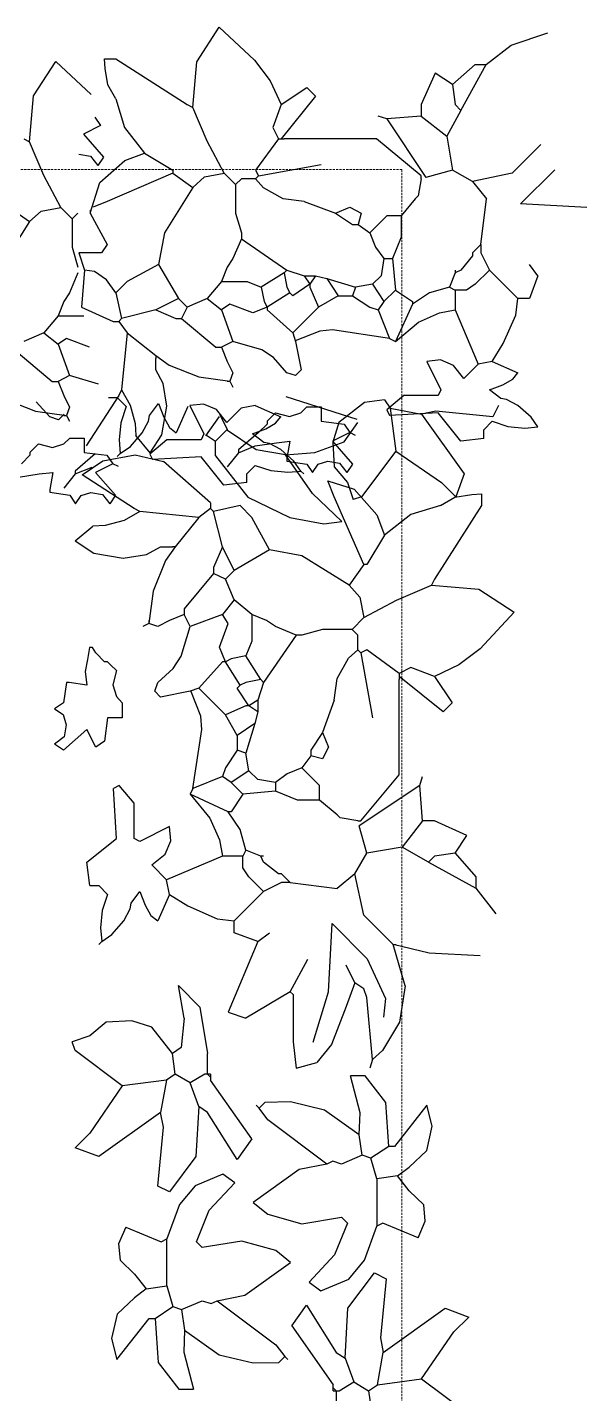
# Model space of a CAD drawing. Header units: inches. Extents: x 2960 to 8891, y 1487 to 4457.
# Drawn here: x 5868.6 to 5931.1, y 3413.5 to 3566.2 of the extents above; entities that cross this region are included whole.
import ezdxf

# ---------------------------------------------------------------- set-up
doc = ezdxf.new("R2010")
doc.units = ezdxf.units.IN
doc.header["$MEASUREMENT"] = 0
doc.linetypes.add('HIDDEN', pattern=[0.375, 0.25, -0.125])
doc.layers.add('A-FLOR-FTPT', color=6, linetype='HIDDEN', lineweight=13)
doc.layers.add('G-HEDGE', color=96, linetype='Continuous', lineweight=25)

msp = doc.modelspace()

# ---------------------------------------------------------------- linework, layer by layer
at = {"layer": 'A-FLOR-FTPT'}
for q in [(5003.47, 3550.33), (5910.47, 3255.33)]:
    msp.add_line((5910.47, 3550.33), q, dxfattribs=at)
at = {"layer": 'G-HEDGE'}
for p, q in [((5887.53, 3562.38), (5890.02, 3566.22)), ((5890.02, 3566.22), (5893.97, 3562.54)), ((5922.67, 3564.23), (5926.77, 3565.61)), ((5919.89, 3562.08), (5922.67, 3564.23)), ((5869.26, 3558.55), (5871.75, 3562.39)), ((5871.75, 3562.39), (5875.7, 3558.71)), ((5877.2, 3562.68), (5878.48, 3562.68)), ((5877.27, 3561.62), (5877.2, 3562.68)), ((5878.48, 3562.68), (5886.45, 3557.58)), ((5887.09, 3557.26), (5887.53, 3562.38)), ((5893.97, 3562.54), (5895.73, 3560.24)), ((5917.06, 3556.94), (5919.89, 3562.08)), ((5877.57, 3559.78), (5877.27, 3561.62)), ((5914.19, 3561.09), (5912.6, 3557.58)), ((5916.11, 3559.81), (5914.19, 3561.09)), ((5916.11, 3559.81), (5918.66, 3562.05)), ((5918.66, 3562.05), (5919.93, 3562.05)), ((5878.48, 3558.22), (5877.57, 3559.78)), ((5895.73, 3560.24), (5896.97, 3557.58)), ((5896.97, 3557.58), (5899.84, 3559.49)), ((5899.84, 3559.49), (5900.8, 3558.54)), ((5916.11, 3559.81), (5916.43, 3557.58)), ((5868.82, 3553.43), (5869.26, 3558.55)), ((5878.48, 3558.22), (5879.43, 3555.03)), ((5886.45, 3557.58), (5887.09, 3557.26)), ((5896.97, 3557.58), (5896.02, 3555.03)), ((5900.8, 3558.54), (5896.97, 3553.75)), ((5912.6, 3557.58), (5912.6, 3556.3)), ((5916.43, 3557.58), (5917.06, 3556.94)), ((5876.14, 3556.19), (5876.77, 3555.23)), ((5888.7, 3553.49), (5887.09, 3557.26)), ((5908.77, 3555.99), (5907.81, 3556.3)), ((5912.6, 3556.3), (5908.77, 3555.99)), ((5908.77, 3555.99), (5913.14, 3549.44)), ((5912.6, 3556.3), (5915.47, 3554.07)), ((5917.06, 3556.94), (5915.47, 3554.07)), ((5876.77, 3555.23), (5874.86, 3554.28)), ((5879.43, 3555.03), (5881.66, 3552.16)), ((5896.02, 3555.03), (5896.65, 3553.75)), ((5868.18, 3553.75), (5868.82, 3553.43)), ((5870.43, 3549.65), (5868.82, 3553.43)), ((5874.86, 3554.28), (5877.09, 3551.72)), ((5890.59, 3549.93), (5888.7, 3553.49)), ((5896.65, 3553.75), (5894.1, 3550.24)), ((5896.65, 3553.75), (5896.97, 3553.75)), ((5896.97, 3553.75), (5897.29, 3553.75)), ((5907.62, 3553.75), (5897.29, 3553.75)), ((5912.6, 3549.61), (5907.62, 3553.75)), ((5915.47, 3554.07), (5916.11, 3550.24)), ((5925.99, 3553.12), (5922.8, 3549.93)), ((5874.34, 3552.04), (5875.65, 3551.81)), ((5875.65, 3551.81), (5876.46, 3550.77)), ((5877.09, 3551.72), (5876.46, 3550.77)), ((5879.47, 3551.34), (5881.66, 3552.16)), ((5881.66, 3552.16), (5884.85, 3550.24)), ((5876.69, 3548.88), (5879.47, 3551.34)), ((5884.85, 3549.93), (5877.52, 3546.74)), ((5884.85, 3550.24), (5884.85, 3549.93)), ((5884.85, 3549.93), (5887.09, 3548.33)), ((5888.4, 3549.5), (5890.59, 3549.93)), ((5890.59, 3549.93), (5891.87, 3548.65)), ((5894.1, 3550.24), (5894.42, 3549.61)), ((5894.42, 3549.61), (5901.44, 3550.88)), ((5916.11, 3550.24), (5913.14, 3549.44)), ((5918.34, 3548.97), (5916.11, 3550.24)), ((5922.8, 3549.93), (5918.34, 3548.97)), ((5923.72, 3546.5), (5927.55, 3550.3)), ((5872.33, 3546.09), (5870.43, 3549.65)), ((5875.61, 3545.46), (5876.69, 3548.88)), ((5887.09, 3548.33), (5883.9, 3543.23)), ((5887.09, 3548.33), (5888.4, 3549.5)), ((5892.51, 3549.29), (5891.87, 3548.65)), ((5891.87, 3548.65), (5891.87, 3545.46)), ((5894.1, 3549.29), (5892.51, 3549.29)), ((5894.42, 3549.61), (5894.1, 3549.29)), ((5894.99, 3548.27), (5894.1, 3549.29)), ((5912.6, 3549.29), (5912.28, 3547.37)), ((5912.6, 3549.29), (5912.6, 3549.61)), ((5918.34, 3548.97), (5919.93, 3547.06)), ((5897.19, 3547.04), (5894.99, 3548.27)), ((5899.52, 3546.74), (5897.19, 3547.04)), ((5911.96, 3547.06), (5910.37, 3545.14)), ((5912.28, 3547.37), (5911.96, 3547.06)), ((5919.3, 3541.95), (5919.93, 3547.06)), ((5866.59, 3546.09), (5868.82, 3544.5)), ((5868.82, 3544.5), (5870.14, 3545.66)), ((5870.14, 3545.66), (5872.33, 3546.09)), ((5872.33, 3546.09), (5873.6, 3544.82)), ((5874.24, 3545.46), (5873.6, 3544.82)), ((5875.61, 3545.78), (5875.61, 3545.46)), ((5875.61, 3545.46), (5877.52, 3541.95)), ((5877.52, 3546.74), (5875.92, 3546.1)), ((5891.87, 3545.46), (5892.51, 3543.23)), ((5899.52, 3546.74), (5903.03, 3545.46)), ((5903.03, 3545.46), (5904.63, 3546.1)), ((5903.03, 3545.46), (5904.94, 3544.19)), ((5904.63, 3546.1), (5905.9, 3545.46)), ((5905.9, 3545.46), (5905.58, 3544.19)), ((5931.12, 3546.09), (5923.72, 3546.5)), ((5868.82, 3544.5), (5865.63, 3539.4)), ((5873.6, 3544.82), (5873.6, 3541.63)), ((5904.94, 3544.19), (5905.58, 3544.19)), ((5905.58, 3544.19), (5906.86, 3543.23)), ((5908.77, 3545.14), (5906.86, 3543.23)), ((5910.37, 3545.14), (5908.77, 3545.14)), ((5910.37, 3545.14), (5910.37, 3542.75)), ((5883.9, 3543.23), (5883.26, 3539.72)), ((5892.51, 3542.59), (5891.55, 3540.36)), ((5892.51, 3543.23), (5892.51, 3542.59)), ((5892.51, 3542.59), (5897.61, 3539.08)), ((5906.86, 3543.23), (5907.5, 3541.63)), ((5910.37, 3542.75), (5909.41, 3540.36)), ((5873.6, 3541.63), (5874.24, 3539.4)), ((5876.88, 3541), (5874.33, 3541)), ((5874.33, 3541), (5874.97, 3539.08)), ((5877.52, 3541.95), (5876.88, 3541)), ((5907.5, 3541.63), (5908.45, 3540.36)), ((5918.34, 3540.68), (5917.06, 3539.08)), ((5919.3, 3541.95), (5918.34, 3541)), ((5918.34, 3541), (5918.34, 3540.68)), ((5919.3, 3541.95), (5919.3, 3541)), ((5919.3, 3541), (5920.25, 3539.08)), ((5883.26, 3539.72), (5879.75, 3537.81)), ((5883.26, 3539.72), (5885.49, 3535.89)), ((5890.91, 3539.4), (5890.27, 3537.81)), ((5891.55, 3540.36), (5890.91, 3539.4)), ((5908.45, 3540.36), (5908.13, 3538.45)), ((5908.45, 3540.36), (5909.41, 3540.36)), ((5909.41, 3540.36), (5909.73, 3536.85)), ((5925.67, 3538.45), (5924.72, 3539.72)), ((5874.24, 3538.76), (5873.29, 3536.53)), ((5874.97, 3539.08), (5874.65, 3534.94)), ((5876.1, 3538.91), (5874.97, 3539.08)), ((5877.42, 3537.99), (5876.1, 3538.91)), ((5878.48, 3536.53), (5877.42, 3537.99)), ((5879.75, 3537.81), (5878.48, 3536.53)), ((5890.27, 3537.81), (5888.68, 3535.89)), ((5890.27, 3537.81), (5893.15, 3537.81)), ((5893.15, 3537.81), (5894.74, 3537.17)), ((5897.29, 3538.76), (5894.74, 3537.17)), ((5897.61, 3539.08), (5897.29, 3538.76)), ((5897.29, 3538.76), (5897.61, 3537.17)), ((5897.61, 3539.08), (5899.52, 3538.45)), ((5899.52, 3538.45), (5900.16, 3537.49)), ((5899.52, 3538.45), (5900.8, 3538.45)), ((5900.8, 3538.45), (5900.16, 3537.49)), ((5900.8, 3538.45), (5902.07, 3538.13)), ((5902.07, 3538.13), (5905.26, 3537.17)), ((5902.07, 3538.13), (5903.35, 3536.21)), ((5908.13, 3538.45), (5907.18, 3537.49)), ((5916.43, 3538.76), (5915.79, 3537.17)), ((5916.43, 3539.08), (5916.43, 3538.76)), ((5917.06, 3539.08), (5916.43, 3538.76)), ((5920.25, 3539.08), (5918.66, 3537.49)), ((5920.25, 3539.08), (5923.44, 3535.89)), ((5925.67, 3538.45), (5924.72, 3535.89)), ((5873.29, 3536.53), (5872.65, 3535.57)), ((5878.48, 3536.53), (5879.11, 3533.66)), ((5894.74, 3537.17), (5895.06, 3535.58)), ((5897.93, 3536.53), (5895.38, 3534.94)), ((5897.61, 3537.17), (5897.93, 3536.53)), ((5898.25, 3536.21), (5897.93, 3536.53)), ((5900.16, 3537.49), (5898.25, 3536.21)), ((5900.16, 3537.49), (5900.16, 3537.17)), ((5900.16, 3537.17), (5901.12, 3534.94)), ((5903.35, 3536.21), (5901.12, 3534.94)), ((5903.35, 3536.21), (5904.94, 3536.21)), ((5905.26, 3537.17), (5904.94, 3536.21)), ((5904.94, 3536.21), (5906.86, 3534.94)), ((5907.18, 3537.49), (5905.26, 3537.17)), ((5907.18, 3537.49), (5908.45, 3535.58)), ((5909.73, 3536.85), (5908.45, 3535.58)), ((5909.73, 3536.85), (5911.64, 3535.58)), ((5913.55, 3536.53), (5911.64, 3535.26)), ((5915.79, 3537.17), (5913.55, 3536.53)), ((5915.79, 3537.17), (5916.43, 3536.85)), ((5917.7, 3536.85), (5916.43, 3536.85)), ((5916.43, 3536.85), (5916.43, 3534.62)), ((5918.66, 3537.49), (5917.7, 3536.85)), ((5872.65, 3535.57), (5872.01, 3533.97)), ((5874.65, 3534.94), (5878.16, 3533.34)), ((5882.94, 3534.62), (5879.11, 3533.66)), ((5885.49, 3535.89), (5882.94, 3534.62)), ((5882.94, 3534.62), (5885.17, 3533.66)), ((5885.49, 3535.89), (5886.45, 3534.94)), ((5886.45, 3534.94), (5885.81, 3533.66)), ((5888.68, 3535.89), (5886.45, 3534.94)), ((5888.68, 3535.89), (5890.27, 3534.62)), ((5891.23, 3535.26), (5890.27, 3534.62)), ((5890.27, 3534.62), (5891.55, 3531.11)), ((5893.78, 3534.3), (5891.23, 3535.26)), ((5895.38, 3534.94), (5893.78, 3534.3)), ((5895.06, 3535.58), (5895.38, 3534.94)), ((5895.38, 3534.94), (5895.38, 3534.62)), ((5895.38, 3534.62), (5898.25, 3532.07)), ((5901.12, 3534.94), (5898.25, 3532.07)), ((5906.86, 3534.94), (5907.81, 3534.62)), ((5908.45, 3535.58), (5907.81, 3534.62)), ((5907.81, 3534.62), (5909.09, 3531.43)), ((5911.64, 3535.26), (5909.73, 3531.11)), ((5911.64, 3535.58), (5911.64, 3535.26)), ((5914.65, 3534.31), (5916.43, 3534.62)), ((5916.43, 3534.62), (5918.98, 3528.56)), ((5923.2, 3534.06), (5923.44, 3535.89)), ((5924.72, 3535.89), (5923.44, 3535.89)), ((5872.01, 3533.97), (5870.41, 3532.06)), ((5872.01, 3533.97), (5874.88, 3533.97)), ((5878.16, 3533.34), (5878.79, 3533.34)), ((5879.11, 3533.66), (5878.79, 3533.34)), ((5878.79, 3533.34), (5879.75, 3532.07)), ((5885.17, 3533.66), (5885.81, 3533.66)), ((5885.81, 3533.66), (5889.64, 3530.47)), ((5909.73, 3531.11), (5912.3, 3533.27)), ((5912.3, 3533.27), (5914.65, 3534.31)), ((5921.79, 3530.87), (5923.2, 3534.06)), ((5870.41, 3532.06), (5868.18, 3531.1)), ((5870.41, 3532.06), (5872.01, 3530.79)), ((5879.75, 3532.07), (5879.11, 3525.69)), ((5879.75, 3532.07), (5882.94, 3529.52)), ((5898.25, 3532.07), (5898.57, 3531.11)), ((5901.27, 3532.26), (5898.54, 3531.18)), ((5902.71, 3532.39), (5901.27, 3532.26)), ((5909.09, 3531.43), (5902.71, 3532.39)), ((5872.97, 3531.42), (5872.01, 3530.79)), ((5872.01, 3530.79), (5873.29, 3527.28)), ((5875.52, 3530.47), (5872.97, 3531.42)), ((5889.64, 3530.47), (5890.27, 3530.47)), ((5891.55, 3531.11), (5890.27, 3530.47)), ((5890.27, 3530.47), (5890.91, 3528.88)), ((5894.78, 3530.15), (5891.55, 3531.11)), ((5896.09, 3529.3), (5894.78, 3530.15)), ((5898.57, 3531.11), (5899.2, 3527.92)), ((5909.09, 3531.43), (5909.73, 3531.11)), ((5920.57, 3528.88), (5921.79, 3530.87)), ((5867.54, 3529.83), (5871.37, 3526.64)), ((5882.94, 3529.52), (5882.94, 3529.2)), ((5882.94, 3529.52), (5884.43, 3528.44)), ((5882.94, 3527.92), (5882.94, 3529.2)), ((5890.91, 3528.88), (5891.55, 3527.6)), ((5897.61, 3527.6), (5896.09, 3529.3)), ((5914.76, 3529.03), (5913.24, 3528.88)), ((5913.24, 3528.88), (5914.83, 3525.69)), ((5916.23, 3528.42), (5914.76, 3529.03)), ((5918.98, 3528.56), (5917.38, 3526.96)), ((5920.57, 3528.88), (5918.98, 3528.56)), ((5920.57, 3528.88), (5923.44, 3527.6)), ((5873.29, 3527.28), (5872.01, 3526.64)), ((5876.52, 3526.32), (5873.29, 3527.28)), ((5883.78, 3526.39), (5882.94, 3527.92)), ((5884.43, 3528.44), (5887.76, 3527.13)), ((5887.76, 3527.13), (5891.23, 3526.65)), ((5891.55, 3527.6), (5891.23, 3526.65)), ((5898.57, 3527.28), (5897.61, 3527.6)), ((5899.2, 3527.92), (5898.57, 3527.28)), ((5917.38, 3526.96), (5916.23, 3528.42)), ((5922.85, 3526.88), (5923.44, 3527.6)), ((5871.37, 3526.64), (5872.01, 3526.64)), ((5872.01, 3526.64), (5872.65, 3525.05)), ((5879.11, 3525.69), (5878.79, 3525.05)), ((5879.11, 3525.69), (5880.07, 3523.99)), ((5884.16, 3523.88), (5883.78, 3526.39)), ((5890.91, 3526.65), (5891.23, 3526.65)), ((5891.23, 3526.65), (5891.55, 3526.01)), ((5914.83, 3525.69), (5914.51, 3525.05)), ((5920.25, 3525.69), (5921.74, 3526.27)), ((5921.53, 3524.73), (5920.25, 3525.69)), ((5921.74, 3526.27), (5922.85, 3526.88)), ((5866.17, 3524.61), (5869.49, 3523.3)), ((5871.1, 3522.67), (5869.58, 3524.36)), ((5872.65, 3525.05), (5873.29, 3523.77)), ((5878.79, 3525.05), (5875.15, 3519.42)), ((5877.64, 3524.82), (5878.63, 3524.82)), ((5878.63, 3524.82), (5879.62, 3523.83)), ((5880.07, 3523.99), (5880.62, 3521.93)), ((5882.25, 3522.84), (5883.24, 3524.16)), ((5883.24, 3524.16), (5883.84, 3522.63)), ((5883.61, 3520.68), (5884.16, 3523.88)), ((5888.26, 3524.1), (5886.73, 3523.95)), ((5886.73, 3523.95), (5888.33, 3520.76)), ((5889.72, 3523.49), (5888.26, 3524.1)), ((5894.07, 3523.95), (5892.47, 3523.63)), ((5894.07, 3523.95), (5896.94, 3522.67)), ((5905.45, 3522.37), (5897.51, 3524.9)), ((5906.28, 3524.26), (5903.41, 3522.03)), ((5908.51, 3524.58), (5906.28, 3524.26)), ((5908.51, 3524.58), (5909.15, 3523.63)), ((5910.68, 3525.05), (5908.77, 3523.46)), ((5914.51, 3525.05), (5910.68, 3525.05)), ((5921.26, 3523.95), (5920.63, 3522.67)), ((5922.15, 3524.61), (5921.53, 3524.73)), ((5923.43, 3523.94), (5922.15, 3524.61)), ((5924.9, 3522.65), (5923.43, 3523.94)), ((5869.49, 3523.3), (5872.97, 3522.81)), ((5872.06, 3522.35), (5871.1, 3522.67)), ((5872.7, 3522.99), (5872.06, 3522.35)), ((5872.65, 3522.81), (5872.97, 3522.81)), ((5873.29, 3523.77), (5872.97, 3522.81)), ((5872.97, 3522.81), (5873.29, 3522.18)), ((5879.62, 3523.83), (5879.02, 3522.02)), ((5882.13, 3522.2), (5882.25, 3522.84)), ((5883.84, 3522.63), (5884.47, 3521.48)), ((5886.53, 3523.83), (5885.21, 3520.87)), ((5890.03, 3522.73), (5888.51, 3520.55)), ((5890.88, 3522.03), (5889.72, 3523.49)), ((5890.09, 3522.95), (5890.92, 3521.27)), ((5892.47, 3523.63), (5890.88, 3522.03)), ((5895.7, 3522.5), (5895.38, 3522.18)), ((5895.7, 3522.5), (5896.33, 3523.14)), ((5896.33, 3523.14), (5897.89, 3522.73)), ((5896.34, 3521.95), (5896.94, 3522.67)), ((5897.89, 3522.73), (5899.14, 3523.13)), ((5899.14, 3523.13), (5899.84, 3523.78)), ((5899.84, 3523.78), (5901.44, 3523.78)), ((5901.44, 3523.78), (5901.44, 3522.18)), ((5908.77, 3523.46), (5909.09, 3522.82)), ((5914.51, 3523.14), (5909.09, 3522.82)), ((5909.15, 3523.63), (5912.65, 3522.99)), ((5909.15, 3523.63), (5909.78, 3518.84)), ((5914.25, 3523.31), (5912.65, 3522.99)), ((5912.65, 3522.99), (5917.44, 3516.29)), ((5920.63, 3522.67), (5914.25, 3523.31)), ((5917.06, 3519.95), (5914.51, 3523.14)), ((5925.67, 3521.54), (5924.9, 3522.65)), ((5879.02, 3522.02), (5878.83, 3520.09)), ((5880.1, 3519.36), (5881.43, 3520.87)), ((5880.62, 3521.93), (5880.71, 3520.59)), ((5881.43, 3520.87), (5882.13, 3522.2)), ((5884.47, 3521.48), (5885.21, 3520.87)), ((5890.92, 3521.27), (5889.61, 3519.96)), ((5894.15, 3518.98), (5890.85, 3521.22)), ((5894.42, 3520.91), (5892.19, 3518.99)), ((5893.75, 3520.76), (5895.23, 3521.34)), ((5895.38, 3521.86), (5894.42, 3520.91)), ((5895.23, 3521.34), (5896.34, 3521.95)), ((5895.38, 3522.18), (5895.38, 3521.86)), ((5901.44, 3522.18), (5903.99, 3521.86)), ((5904.63, 3520.91), (5902.71, 3519.95)), ((5903.41, 3522.03), (5902.73, 3519.86)), ((5903.99, 3521.86), (5904.63, 3520.91)), ((5904.01, 3519.89), (5905.52, 3522.06)), ((5905.26, 3520.59), (5904.63, 3520.91)), ((5919.61, 3521.22), (5920.57, 3522.18)), ((5919.61, 3520.27), (5919.61, 3521.22)), ((5920.57, 3522.18), (5922.32, 3521.61)), ((5922.32, 3521.61), (5924.2, 3521.42)), ((5924.2, 3521.42), (5925.67, 3521.54)), ((5869.19, 3519.02), (5869.83, 3519.66)), ((5869.83, 3519.66), (5871.38, 3519.25)), ((5871.38, 3519.25), (5872.64, 3519.65)), ((5872.64, 3519.65), (5873.34, 3520.3)), ((5873.34, 3520.3), (5874.93, 3520.3)), ((5874.93, 3520.3), (5874.93, 3518.7)), ((5878.83, 3520.09), (5878.96, 3518.56)), ((5878.96, 3518.56), (5880.1, 3519.36)), ((5882.3, 3518.67), (5880.71, 3520.59)), ((5884.18, 3520.12), (5882.27, 3518.52)), ((5882.3, 3518.67), (5883.61, 3520.68)), ((5888.01, 3520.12), (5884.18, 3520.12)), ((5888.33, 3520.76), (5888.01, 3520.12)), ((5888.62, 3520.61), (5889.61, 3519.96)), ((5889.61, 3518.31), (5889.61, 3519.96)), ((5892.19, 3518.67), (5894.07, 3519.42)), ((5895.02, 3519.8), (5893.75, 3520.76)), ((5894.07, 3519.42), (5896.42, 3519.77)), ((5895.64, 3519.68), (5895.02, 3519.8)), ((5896.93, 3519.01), (5895.64, 3519.68)), ((5896.42, 3519.77), (5897.93, 3519.95)), ((5897.93, 3519.95), (5897.61, 3518.04)), ((5900.72, 3518.68), (5904.01, 3519.89)), ((5902.71, 3519.95), (5904.94, 3517.4)), ((5902.73, 3519.86), (5902.87, 3517.1)), ((5919.61, 3520.27), (5917.06, 3519.95)), ((5868.87, 3518.38), (5867.91, 3517.43)), ((5869.19, 3519.02), (5868.87, 3518.7)), ((5868.87, 3518.7), (5868.87, 3518.38)), ((5876.16, 3518.53), (5873.92, 3516.61)), ((5874.93, 3518.7), (5877.48, 3518.38)), ((5877, 3517.74), (5880.65, 3518.41)), ((5877.48, 3518.38), (5878.12, 3517.43)), ((5878.96, 3518.56), (5878.63, 3518.23)), ((5880.65, 3518.41), (5883.8, 3517.69)), ((5882.27, 3518.52), (5882.58, 3517.89)), ((5888.01, 3518.21), (5882.58, 3517.89)), ((5890.56, 3515.02), (5888.01, 3518.21)), ((5889.61, 3518.31), (5893.23, 3513.7)), ((5892.19, 3518.67), (5890.91, 3517.08)), ((5892.19, 3518.99), (5892.19, 3518.67)), ((5897.43, 3518.44), (5894.15, 3518.98)), ((5898.39, 3517.72), (5896.93, 3519.01)), ((5897.43, 3518.44), (5900.72, 3518.68)), ((5900.47, 3514.1), (5897.43, 3518.44)), ((5897.61, 3518.04), (5897.61, 3517.72)), ((5909.78, 3518.84), (5905.96, 3513.74)), ((5909.78, 3518.84), (5914.89, 3515.34)), ((5867.57, 3515.94), (5869.91, 3516.29)), ((5869.91, 3516.29), (5871.42, 3516.47)), ((5871.42, 3516.47), (5871.1, 3514.56)), ((5873.92, 3516.29), (5872.65, 3514.7)), ((5873.92, 3516.29), (5875.81, 3517.04)), ((5873.92, 3516.61), (5873.92, 3516.29)), ((5874.7, 3516.18), (5877, 3517.74)), ((5878.12, 3517.43), (5876.21, 3516.47)), ((5876.21, 3516.47), (5878.44, 3513.92)), ((5878.76, 3517.11), (5878.12, 3517.43)), ((5889.07, 3513.08), (5883.8, 3517.69)), ((5893.11, 3516.29), (5894.07, 3517.25)), ((5893.11, 3515.34), (5893.11, 3516.29)), ((5894.07, 3517.25), (5895.82, 3516.67)), ((5895.82, 3516.67), (5897.69, 3516.49)), ((5897.61, 3517.72), (5899.84, 3517.4)), ((5897.69, 3516.49), (5899.17, 3516.61)), ((5899.17, 3516.61), (5898.39, 3517.72)), ((5899.17, 3516.61), (5899.49, 3516.29)), ((5899.84, 3517.4), (5900.48, 3516.44)), ((5900.48, 3516.44), (5901.1, 3517.37)), ((5901.1, 3517.37), (5902.19, 3517.71)), ((5902.19, 3517.71), (5903.5, 3517.48)), ((5902.87, 3517.1), (5904.36, 3515.34)), ((5903.5, 3517.48), (5904.31, 3516.44)), ((5904.94, 3517.4), (5904.31, 3516.44)), ((5917.44, 3516.29), (5916.48, 3513.74)), ((5880.51, 3512.42), (5874.7, 3516.18)), ((5893.11, 3515.34), (5890.56, 3515.02)), ((5902.9, 3513.74), (5902.19, 3515.52)), ((5902.19, 3515.52), (5905.12, 3514.6)), ((5904.36, 3515.34), (5905, 3513.42)), ((5914.89, 3515.34), (5916.48, 3513.74)), ((5871.1, 3514.56), (5871.1, 3514.24)), ((5871.1, 3514.24), (5873.34, 3513.92)), ((5873.34, 3513.92), (5873.97, 3512.96)), ((5873.97, 3512.96), (5874.6, 3513.89)), ((5874.6, 3513.89), (5875.69, 3514.23)), ((5875.69, 3514.23), (5876.99, 3514)), ((5876.99, 3514), (5877.8, 3512.96)), ((5878.44, 3513.92), (5877.8, 3512.96)), ((5893.23, 3513.7), (5897.94, 3511.44)), ((5903.76, 3510.96), (5900.47, 3514.1)), ((5906.2, 3506.16), (5902.9, 3513.74)), ((5905.96, 3513.74), (5905, 3513.42)), ((5905.12, 3514.6), (5907.65, 3511.72)), ((5914.76, 3512.75), (5916.37, 3513.69)), ((5916.37, 3513.69), (5918.27, 3513.99)), ((5918.27, 3513.99), (5919.37, 3514.07)), ((5919.37, 3514.07), (5919.37, 3512.75)), ((5881.17, 3512.09), (5879.41, 3511.1)), ((5881.17, 3512.09), (5880.51, 3512.42)), ((5887.76, 3511.43), (5881.17, 3512.09)), ((5889.07, 3512.42), (5887.76, 3511.43)), ((5889.07, 3513.08), (5889.07, 3512.42)), ((5889.4, 3512.09), (5889.07, 3512.42)), ((5892.37, 3512.75), (5889.4, 3512.09)), ((5890.39, 3508.14), (5889.4, 3512.09)), ((5893.68, 3511.43), (5892.37, 3512.75)), ((5907.65, 3511.72), (5908.5, 3509.46)), ((5911.47, 3511.76), (5908.5, 3509.46)), ((5914.76, 3512.75), (5911.47, 3511.76)), ((5919.37, 3512.75), (5914.1, 3504.52)), ((5873.92, 3508.8), (5875.9, 3510.45)), ((5877.29, 3510.54), (5875.9, 3510.45)), ((5879.41, 3511.1), (5877.29, 3510.54)), ((5887.76, 3511.43), (5885.12, 3508.14)), ((5895.66, 3507.81), (5893.68, 3511.43)), ((5897.94, 3511.44), (5901.73, 3510.72)), ((5901.73, 3510.72), (5903.76, 3510.96)), ((5873.92, 3508.8), (5876, 3507.44)), ((5908.5, 3509.46), (5906.53, 3506.16)), ((5876, 3507.44), (5879.3, 3506.88)), ((5879.3, 3506.88), (5881.89, 3507.27)), ((5881.89, 3507.27), (5883.47, 3508.14)), ((5883.47, 3508.14), (5884.79, 3508.14)), ((5885.12, 3508.14), (5884.01, 3506.6)), ((5885.12, 3508.14), (5884.79, 3508.14)), ((5890.39, 3508.14), (5889.4, 3505.83)), ((5891.71, 3505.51), (5890.39, 3508.14)), ((5895.66, 3507.81), (5891.71, 3505.51)), ((5899.28, 3507.15), (5895.66, 3507.81)), ((5904.55, 3503.86), (5899.28, 3507.15)), ((5884.01, 3506.6), (5882.66, 3503.17)), ((5889.4, 3505.83), (5889.4, 3505.18)), ((5906.2, 3506.16), (5904.55, 3503.86)), ((5906.53, 3506.16), (5906.2, 3506.16)), ((5889.4, 3505.18), (5886.11, 3501.23)), ((5890.72, 3504.52), (5889.4, 3505.18)), ((5891.71, 3505.51), (5890.72, 3504.52)), ((5891.71, 3502.21), (5890.72, 3504.52)), ((5914.1, 3504.52), (5913.77, 3503.86)), ((5882.66, 3503.17), (5882.16, 3499.58)), ((5904.55, 3503.86), (5905.75, 3502.5)), ((5905.75, 3502.5), (5906.2, 3500.24)), ((5909.87, 3502.19), (5913.77, 3503.86)), ((5913.77, 3503.86), (5919.06, 3503.4)), ((5919.06, 3503.4), (5923.02, 3500.83)), ((5886.11, 3501.23), (5886.11, 3500.57)), ((5891.71, 3502.21), (5890.39, 3500.57)), ((5893.68, 3500.57), (5891.71, 3502.21)), ((5906.2, 3500.24), (5909.87, 3502.19)), ((5882.16, 3499.58), (5881.5, 3499.25)), ((5882.16, 3499.91), (5882.16, 3499.58)), ((5883.15, 3499.25), (5882.16, 3499.58)), ((5884.46, 3499.91), (5883.15, 3499.25)), ((5886.11, 3500.57), (5884.46, 3499.91)), ((5886.77, 3499.25), (5886.11, 3500.57)), ((5890.39, 3500.57), (5886.77, 3499.25)), ((5890.06, 3496.94), (5891.05, 3499.58)), ((5891.05, 3499.58), (5890.39, 3500.57)), ((5893.68, 3500.57), (5893.68, 3497.6)), ((5895.33, 3499.91), (5893.68, 3500.57)), ((5896.32, 3499.25), (5895.33, 3499.91)), ((5906.2, 3500.24), (5904.88, 3498.92)), ((5923.02, 3500.83), (5919.22, 3496.75)), ((5885.78, 3495.91), (5886.77, 3499.25)), ((5898.62, 3498.26), (5895, 3492.99)), ((5898.62, 3498.26), (5896.32, 3499.25)), ((5899.28, 3498.26), (5898.62, 3498.26)), ((5901.59, 3498.92), (5899.28, 3498.26)), ((5904.88, 3498.92), (5901.59, 3498.92)), ((5905.54, 3498.26), (5904.88, 3498.92)), ((5905.54, 3496.61), (5905.54, 3498.26)), ((5875.54, 3496.89), (5875.31, 3495.54)), ((5875.87, 3496.89), (5875.54, 3496.89)), ((5876.23, 3496.29), (5875.87, 3496.89)), ((5890.72, 3495.3), (5890.06, 3496.94)), ((5893.68, 3497.6), (5893.02, 3495.96)), ((5904.49, 3495.69), (5905.54, 3496.61)), ((5905.87, 3496.29), (5905.54, 3496.61)), ((5906.53, 3496.61), (5905.87, 3496.29)), ((5910.15, 3493.98), (5906.53, 3496.61)), ((5919.22, 3496.75), (5916.84, 3494.94)), ((5875.31, 3495.54), (5875.05, 3494.22)), ((5877.22, 3495.3), (5876.23, 3496.29)), ((5877.55, 3495.3), (5877.22, 3495.3)), ((5877.88, 3494.97), (5877.55, 3495.3)), ((5877.88, 3494.97), (5878.53, 3494.31)), ((5884.89, 3494.56), (5885.78, 3495.91)), ((5890.39, 3495.3), (5887.76, 3492.33)), ((5890.72, 3495.3), (5890.39, 3495.3)), ((5891.38, 3495.63), (5890.72, 3495.3)), ((5892.37, 3492.66), (5890.72, 3495.3)), ((5893.02, 3495.96), (5891.38, 3495.63)), ((5894.67, 3493.32), (5893.02, 3495.96)), ((5903.22, 3493.42), (5904.49, 3495.69)), ((5905.87, 3496.29), (5907.18, 3489.04)), ((5916.84, 3494.94), (5914.1, 3493.65)), ((5875.05, 3494.22), (5875.24, 3492.66)), ((5878.53, 3494.31), (5878.12, 3492.7)), ((5883.15, 3492.99), (5884.89, 3494.56)), ((5902.9, 3491.02), (5903.22, 3493.42)), ((5911.47, 3494.64), (5910.15, 3493.98)), ((5910.15, 3493.98), (5910.15, 3493.65)), ((5910.15, 3493.65), (5910.15, 3493.32)), ((5915.09, 3489.7), (5910.15, 3493.65)), ((5914.1, 3493.65), (5911.47, 3494.64)), ((5914.1, 3493.65), (5916.08, 3490.69)), ((5872.94, 3492.99), (5872.61, 3490.69)), ((5873.27, 3492.99), (5872.94, 3492.99)), ((5875.24, 3492.66), (5873.27, 3492.99)), ((5878.12, 3492.7), (5878.53, 3491.41)), ((5882.82, 3492), (5883.15, 3492.99)), ((5883.47, 3491.35), (5882.82, 3492)), ((5886.77, 3492), (5883.47, 3491.35)), ((5887.76, 3492.33), (5886.77, 3492)), ((5887.96, 3489.22), (5886.84, 3492.03)), ((5890.72, 3489.37), (5887.76, 3492.33)), ((5892.04, 3492.33), (5892.37, 3492.66)), ((5893.35, 3490.36), (5892.04, 3492.33)), ((5893.02, 3492.99), (5892.37, 3492.66)), ((5894.67, 3493.32), (5893.02, 3492.99)), ((5895, 3492.99), (5894.34, 3491.02)), ((5895, 3492.99), (5894.67, 3493.32)), ((5910.15, 3482.65), (5910.15, 3493.32)), ((5872.61, 3490.69), (5871.62, 3490.03)), ((5878.53, 3491.41), (5879.19, 3490.69)), ((5879.19, 3490.69), (5879.19, 3489.04)), ((5893.02, 3490.36), (5890.72, 3489.37)), ((5893.35, 3490.36), (5893.02, 3490.36)), ((5894.34, 3491.02), (5893.35, 3490.36)), ((5894.34, 3489.7), (5893.35, 3490.36)), ((5894.34, 3491.02), (5894.34, 3489.7)), ((5902.9, 3491.02), (5901.59, 3487.39)), ((5916.08, 3490.69), (5915.09, 3489.7)), ((5871.62, 3490.03), (5872.58, 3489.39)), ((5872.58, 3489.39), (5872.93, 3488.26)), ((5877.55, 3489.04), (5877.22, 3486.41)), ((5879.19, 3489.04), (5877.55, 3489.04)), ((5888.08, 3487.72), (5887.96, 3489.22)), ((5892.04, 3487.06), (5890.72, 3489.37)), ((5894.34, 3489.7), (5894.01, 3488.38)), ((5875.24, 3487.72), (5872.61, 3485.42)), ((5872.93, 3488.26), (5872.7, 3486.91)), ((5876.23, 3485.75), (5875.24, 3487.72)), ((5887.1, 3481.14), (5888.08, 3487.72)), ((5894.01, 3488.38), (5892.04, 3487.06)), ((5894.01, 3488.38), (5893.02, 3485.09)), ((5901.59, 3487.39), (5900.27, 3485.42)), ((5901.59, 3487.39), (5902.24, 3485.75)), ((5872.7, 3486.91), (5871.62, 3486.08)), ((5872.61, 3485.42), (5871.62, 3486.08)), ((5877.22, 3486.41), (5876.23, 3485.75)), ((5892.04, 3487.06), (5892.04, 3485.42)), ((5902.24, 3485.75), (5901.59, 3484.43)), ((5892.04, 3485.42), (5890.72, 3483.44)), ((5893.02, 3485.09), (5892.04, 3485.42)), ((5893.35, 3483.11), (5893.02, 3485.09)), ((5900.27, 3484.76), (5899.28, 3483.44)), ((5900.27, 3485.42), (5900.27, 3484.76)), ((5901.59, 3484.43), (5900.27, 3484.76)), ((5890.72, 3483.44), (5890.39, 3482.45)), ((5893.35, 3483.11), (5891.38, 3481.8)), ((5894.34, 3482.12), (5893.35, 3483.11)), ((5897.63, 3482.78), (5896.32, 3481.8)), ((5899.28, 3483.44), (5897.63, 3482.78)), ((5901.26, 3481.47), (5899.28, 3483.44)), ((5905.87, 3477.51), (5910.15, 3482.65)), ((5878.86, 3481.47), (5878.21, 3481.14)), ((5878.53, 3475.54), (5878.21, 3481.14)), ((5880.51, 3479.49), (5878.86, 3481.47)), ((5887.1, 3481.14), (5886.77, 3480.48)), ((5890.39, 3482.45), (5887.1, 3481.14)), ((5891.38, 3481.8), (5890.39, 3482.45)), ((5892.69, 3480.48), (5891.38, 3481.8)), ((5896.32, 3481.8), (5894.34, 3482.12)), ((5896.32, 3481.8), (5896.32, 3480.81)), ((5901.26, 3479.82), (5901.26, 3481.47)), ((5912.45, 3481.47), (5905.69, 3476.96)), ((5912.45, 3481.47), (5912.78, 3482.45)), ((5912.78, 3477.51), (5912.45, 3481.47)), ((5891.05, 3478.5), (5886.77, 3480.48)), ((5886.77, 3480.48), (5888.99, 3477.82)), ((5892.69, 3480.48), (5891.38, 3478.5)), ((5896.32, 3480.81), (5892.69, 3480.48)), ((5898.78, 3479.81), (5896.32, 3480.81)), ((5901.26, 3479.82), (5898.78, 3479.81)), ((5903.23, 3478.17), (5901.26, 3479.82)), ((5880.51, 3475.54), (5880.51, 3479.49)), ((5892.37, 3476.53), (5891.05, 3478.5)), ((5891.38, 3478.5), (5891.05, 3478.5)), ((5903.56, 3477.84), (5903.23, 3478.17)), ((5884.46, 3476.86), (5881.17, 3475.21)), ((5884.62, 3475.28), (5884.46, 3476.86)), ((5888.99, 3477.82), (5890.07, 3475.4)), ((5893.02, 3474.22), (5892.37, 3476.53)), ((5905.54, 3477.51), (5903.56, 3477.84)), ((5905.54, 3477.51), (5905.87, 3477.51)), ((5906.53, 3473.89), (5905.69, 3476.96)), ((5912.78, 3477.51), (5910.48, 3474.55)), ((5914.1, 3477.51), (5912.78, 3477.51)), ((5917.72, 3475.87), (5914.1, 3477.51)), ((5875.24, 3472.9), (5878.53, 3475.54)), ((5881.17, 3475.21), (5880.51, 3475.54)), ((5883.99, 3473.77), (5884.62, 3475.28)), ((5890.07, 3475.4), (5890.39, 3473.56)), ((5916.41, 3473.89), (5917.72, 3475.87)), ((5882.49, 3472.58), (5883.99, 3473.77)), ((5890.39, 3473.56), (5884.13, 3470.93)), ((5892.69, 3473.56), (5890.39, 3473.56)), ((5893.02, 3474.22), (5892.69, 3473.56)), ((5892.69, 3472.25), (5892.69, 3473.56)), ((5894.67, 3473.56), (5893.02, 3474.22)), ((5895, 3473.56), (5894.67, 3473.56)), ((5895, 3472.9), (5894.67, 3473.56)), ((5905.21, 3471.59), (5906.53, 3473.89)), ((5910.48, 3474.55), (5906.53, 3473.89)), ((5913.44, 3472.9), (5910.48, 3474.55)), ((5914.1, 3473.56), (5913.44, 3472.9)), ((5916.41, 3473.89), (5914.1, 3473.56)), ((5916.41, 3473.89), (5918.71, 3471.26)), ((5875.57, 3470.27), (5875.24, 3472.9)), ((5884.13, 3470.93), (5882.49, 3472.58)), ((5893.35, 3471.26), (5892.69, 3472.25)), ((5896.65, 3471.59), (5895, 3472.9)), ((5913.44, 3472.9), (5918.74, 3469.98)), ((5884.46, 3469.28), (5884.13, 3470.93)), ((5895, 3469.61), (5893.35, 3471.26)), ((5896.98, 3470.6), (5895, 3469.61)), ((5896.98, 3471.59), (5896.65, 3471.59)), ((5897.96, 3470.6), (5896.98, 3471.59)), ((5897.96, 3470.6), (5896.98, 3470.6)), ((5897.96, 3470.6), (5903.23, 3469.94)), ((5905.21, 3471.59), (5903.23, 3469.94)), ((5906.2, 3466.98), (5905.21, 3471.59)), ((5918.71, 3471.26), (5918.71, 3469.94)), ((5875.57, 3470.27), (5876.56, 3470.27)), ((5876.56, 3470.27), (5877.55, 3469.28)), ((5877.55, 3469.28), (5876.95, 3467.47)), ((5880.18, 3468.29), (5881.17, 3469.61)), ((5881.17, 3469.61), (5881.77, 3468.08)), ((5884.46, 3469.28), (5883.15, 3466.32)), ((5884.46, 3469.28), (5886.52, 3468.02)), ((5895, 3469.61), (5891.71, 3466.32)), ((5918.74, 3469.98), (5920.96, 3467.11)), ((5876.95, 3467.47), (5876.76, 3465.54)), ((5879.36, 3466.33), (5880.06, 3467.66)), ((5880.06, 3467.66), (5880.18, 3468.29)), ((5881.77, 3468.08), (5882.4, 3466.93)), ((5886.52, 3468.02), (5889.82, 3466.57)), ((5878.03, 3464.81), (5879.36, 3466.33)), ((5882.4, 3466.93), (5883.15, 3466.32)), ((5889.82, 3466.57), (5891.71, 3466.32)), ((5891.71, 3465), (5891.71, 3466.32)), ((5902.24, 3458.39), (5902.66, 3466.03)), ((5902.66, 3466.03), (5906.59, 3462.07)), ((5909.49, 3463.68), (5906.2, 3466.98)), ((5876.76, 3465.54), (5876.89, 3464.01)), ((5876.89, 3464.01), (5878.03, 3464.81)), ((5894.34, 3464.01), (5891.71, 3465)), ((5894.34, 3464.01), (5895.66, 3465)), ((5876.89, 3464.01), (5876.56, 3463.68)), ((5894.34, 3464.01), (5891.05, 3456.11)), ((5909.49, 3463.68), (5909.82, 3463.68)), ((5910.81, 3459.07), (5909.49, 3463.68)), ((5913.52, 3462.73), (5909.49, 3463.68)), ((5897.96, 3458.41), (5899.94, 3462.04)), ((5905.21, 3459.4), (5904.22, 3461.38)), ((5906.59, 3462.07), (5908.62, 3457.65)), ((5919.22, 3462.42), (5913.52, 3462.73)), ((5886.11, 3455.45), (5885.48, 3459.1)), ((5885.48, 3459.1), (5887.85, 3456.68)), ((5897.96, 3458.41), (5893.02, 3455.45)), ((5897.96, 3458.41), (5898.29, 3458.09)), ((5900.55, 3452.76), (5902.24, 3458.39)), ((5905.21, 3459.4), (5904.22, 3456.77)), ((5906.2, 3458.74), (5905.21, 3459.4)), ((5906.53, 3457.76), (5906.2, 3458.74)), ((5910.81, 3459.07), (5910.19, 3455.01)), ((5887.85, 3456.68), (5888.74, 3451.5)), ((5898.29, 3458.09), (5898.29, 3452.82)), ((5904.22, 3456.77), (5902.57, 3452.49)), ((5907.18, 3450.84), (5906.53, 3457.76)), ((5908.62, 3457.65), (5908.41, 3455.57)), ((5880.25, 3455.17), (5877.4, 3455.01)), ((5882.49, 3454.46), (5880.25, 3455.17)), ((5886.11, 3455.45), (5885.78, 3452.16)), ((5891.05, 3456.11), (5893.02, 3455.45)), ((5877.4, 3455.01), (5875.57, 3453.47)), ((5884.79, 3451.5), (5882.49, 3454.46)), ((5910.19, 3455.01), (5908.29, 3451.84)), ((5875.57, 3453.47), (5873.6, 3452.82)), ((5873.92, 3451.83), (5873.6, 3452.82)), ((5885.78, 3452.16), (5884.79, 3451.5)), ((5898.29, 3452.82), (5898.62, 3449.85)), ((5902.57, 3452.49), (5900.93, 3450.51)), ((5879.19, 3447.88), (5873.92, 3451.83)), ((5885.12, 3449.19), (5884.79, 3451.5)), ((5888.74, 3449.19), (5888.74, 3451.5)), ((5907.18, 3450.84), (5906.86, 3449.85)), ((5908.29, 3451.84), (5907.18, 3450.84)), ((5885.12, 3449.19), (5884.13, 3448.53)), ((5886.77, 3448.21), (5885.12, 3449.19)), ((5888.41, 3449.19), (5886.77, 3448.21)), ((5888.74, 3449.19), (5888.41, 3449.19)), ((5889.07, 3449.19), (5888.74, 3449.19)), ((5889.07, 3448.86), (5888.74, 3449.19)), ((5889.07, 3449.19), (5889.07, 3448.86)), ((5898.62, 3449.85), (5900.93, 3450.51)), ((5879.19, 3447.88), (5875.57, 3442.61)), ((5884.13, 3448.53), (5879.19, 3447.88)), ((5884.13, 3448.53), (5883.47, 3444.91)), ((5887.76, 3445.57), (5886.77, 3448.21)), ((5889.07, 3448.86), (5889.07, 3448.53)), ((5893.68, 3441.95), (5889.07, 3448.53)), ((5906.35, 3449.01), (5904.7, 3449.01)), ((5905.78, 3444.87), (5904.7, 3449.01)), ((5908.65, 3446.04), (5906.35, 3449.01)), ((5895.15, 3446.04), (5894.49, 3445.38)), ((5898.02, 3446.08), (5895.15, 3446.04)), ((5901.82, 3445.17), (5898.02, 3446.08)), ((5908.98, 3441.1), (5908.65, 3446.04)), ((5883.47, 3444.91), (5876.56, 3439.97)), ((5883.8, 3443.27), (5883.47, 3444.91)), ((5887.76, 3445.57), (5887.43, 3439.97)), ((5888.74, 3444.91), (5887.76, 3445.57)), ((5892.04, 3439.64), (5888.74, 3444.91)), ((5894.49, 3445.38), (5894.16, 3445.71)), ((5895.48, 3444.07), (5894.49, 3445.38)), ((5905.69, 3442.42), (5901.82, 3445.17)), ((5905.69, 3442.42), (5905.78, 3444.87)), ((5913.26, 3445.71), (5909.64, 3441.1)), ((5913.86, 3443.36), (5913.26, 3445.71)), ((5883.15, 3436.68), (5883.8, 3443.27)), ((5902.06, 3439.13), (5895.48, 3444.07)), ((5913.23, 3440.64), (5913.86, 3443.36)), ((5875.57, 3442.61), (5873.92, 3440.96)), ((5893.68, 3441.95), (5892.04, 3439.64)), ((5906.02, 3440.12), (5905.69, 3442.42)), ((5876.56, 3439.97), (5873.92, 3440.96)), ((5887.43, 3439.97), (5884.46, 3436.02)), ((5906.02, 3440.12), (5903.71, 3439.13)), ((5907, 3439.79), (5906.02, 3440.12)), ((5908.98, 3441.1), (5907, 3439.79)), ((5909.64, 3441.1), (5908.98, 3441.1)), ((5911.29, 3438.8), (5913.23, 3440.64)), ((5898.97, 3438.52), (5893.83, 3434.85)), ((5902.06, 3439.13), (5898.97, 3438.52)), ((5902.72, 3439.46), (5902.06, 3439.13)), ((5903.71, 3439.13), (5902.72, 3439.46)), ((5907.66, 3437.48), (5907, 3439.79)), ((5909.97, 3437.81), (5911.29, 3438.8)), ((5890.45, 3438.03), (5887.34, 3436.72)), ((5888.92, 3434), (5891.76, 3437.04)), ((5891.76, 3437.04), (5890.45, 3438.03)), ((5909.97, 3437.81), (5907.66, 3437.48)), ((5907.66, 3437.48), (5907.66, 3432.21)), ((5911.29, 3436.16), (5909.97, 3437.81)), ((5884.46, 3436.02), (5883.15, 3436.68)), ((5887.34, 3436.72), (5885.6, 3434.61)), ((5912.91, 3434.59), (5911.29, 3436.16)), ((5885.6, 3434.61), (5884.19, 3430.78)), ((5887.48, 3430.46), (5888.92, 3434)), ((5893.83, 3434.85), (5895.48, 3433.53)), ((5913.07, 3432.77), (5912.91, 3434.59)), ((5895.48, 3433.53), (5899.28, 3432.47)), ((5899.28, 3432.47), (5903.71, 3433.2)), ((5904.37, 3432.54), (5902.93, 3428.99)), ((5904.37, 3432.54), (5903.71, 3433.2)), ((5908.32, 3432.54), (5907.66, 3432.21)), ((5912.27, 3430.89), (5908.32, 3432.54)), ((5912.27, 3430.89), (5913.07, 3432.77)), ((5879.58, 3432.1), (5878.78, 3430.22)), ((5879.58, 3432.1), (5883.53, 3430.46)), ((5883.53, 3430.46), (5884.19, 3430.78)), ((5884.19, 3425.52), (5884.19, 3430.78)), ((5906.26, 3428.39), (5907.66, 3432.21)), ((5878.78, 3430.22), (5878.94, 3428.41)), ((5887.48, 3430.46), (5888.14, 3429.8)), ((5892.57, 3430.52), (5888.14, 3429.8)), ((5896.37, 3429.47), (5892.57, 3430.52)), ((5898.02, 3428.15), (5896.37, 3429.47)), ((5878.94, 3428.41), (5880.57, 3426.83)), ((5892.88, 3424.48), (5898.02, 3428.15)), ((5902.93, 3428.99), (5900.09, 3425.95)), ((5904.51, 3426.27), (5906.26, 3428.39)), ((5880.57, 3426.83), (5881.88, 3425.19)), ((5901.41, 3424.97), (5904.51, 3426.27)), ((5904.43, 3423.02), (5907.39, 3426.97)), ((5907.39, 3426.97), (5908.71, 3426.32)), ((5908.71, 3426.32), (5908.05, 3419.73)), ((5881.88, 3425.19), (5880.57, 3424.2)), ((5881.88, 3425.19), (5884.19, 3425.52)), ((5884.19, 3425.52), (5884.85, 3423.21)), ((5900.09, 3425.95), (5901.41, 3424.97)), ((5880.57, 3424.2), (5878.63, 3422.36)), ((5882.87, 3421.89), (5884.85, 3423.21)), ((5884.85, 3423.21), (5885.83, 3422.88)), ((5885.83, 3422.88), (5888.14, 3423.87)), ((5888.14, 3423.87), (5889.13, 3423.54)), ((5889.13, 3423.54), (5889.79, 3423.87)), ((5889.79, 3423.87), (5892.88, 3424.48)), ((5889.79, 3423.87), (5896.37, 3418.93)), ((5898.17, 3421.05), (5899.81, 3423.35)), ((5899.81, 3423.35), (5903.11, 3418.08)), ((5878.63, 3422.36), (5877.99, 3419.64)), ((5878.59, 3417.28), (5882.21, 3421.89)), ((5882.21, 3421.89), (5882.87, 3421.89)), ((5882.87, 3421.89), (5883.2, 3416.95)), ((5885.83, 3422.88), (5886.16, 3420.58)), ((5904.1, 3417.43), (5904.43, 3423.02)), ((5908.38, 3418.08), (5915.29, 3423.02)), ((5915.29, 3423.02), (5917.93, 3422.03)), ((5916.28, 3420.39), (5917.93, 3422.03)), ((5886.16, 3420.58), (5886.07, 3418.12)), ((5886.16, 3420.58), (5890.03, 3417.82)), ((5898.17, 3421.05), (5902.78, 3414.46)), ((5912.66, 3415.12), (5916.28, 3420.39)), ((5877.99, 3419.64), (5878.59, 3417.28)), ((5896.37, 3418.93), (5897.36, 3417.61)), ((5908.05, 3419.73), (5908.38, 3418.08)), ((5883.2, 3416.95), (5885.51, 3413.99)), ((5886.07, 3418.12), (5887.15, 3413.99)), ((5890.03, 3417.82), (5893.83, 3416.91)), ((5893.83, 3416.91), (5896.7, 3416.95)), ((5896.7, 3416.95), (5897.36, 3417.61)), ((5897.36, 3417.61), (5897.69, 3417.28)), ((5903.11, 3418.08), (5904.1, 3417.43)), ((5904.1, 3417.43), (5905.08, 3414.79)), ((5907.72, 3414.46), (5908.38, 3418.08)), ((5885.51, 3413.99), (5887.15, 3413.99)), ((5902.78, 3414.13), (5902.78, 3414.46)), ((5902.78, 3413.8), (5902.78, 3414.13)), ((5902.78, 3414.13), (5903.11, 3413.8)), ((5903.44, 3413.8), (5905.08, 3414.79)), ((5905.08, 3414.79), (5906.73, 3413.8)), ((5906.73, 3413.8), (5907.72, 3414.46)), ((5907.72, 3414.46), (5912.66, 3415.12)), ((5912.66, 3415.12), (5917.93, 3411.17)), ((5902.78, 3413.8), (5903.11, 3413.8)), ((5903.11, 3413.8), (5903.11, 3411.5)), ((5903.11, 3413.8), (5903.44, 3413.8)), ((5906.73, 3413.8), (5907.06, 3411.5))]:
    msp.add_line(p, q, dxfattribs=at)
for centre, radius, start, end in [((5907.62, 3553.75), 0.0000399, 49.844, 89.647), ((5910.15, 3482.65), 0.0000412, 319.844, 359.647)]:
    msp.add_arc(centre, radius, start, end, dxfattribs=at)

doc.saveas('drawing.dxf')
